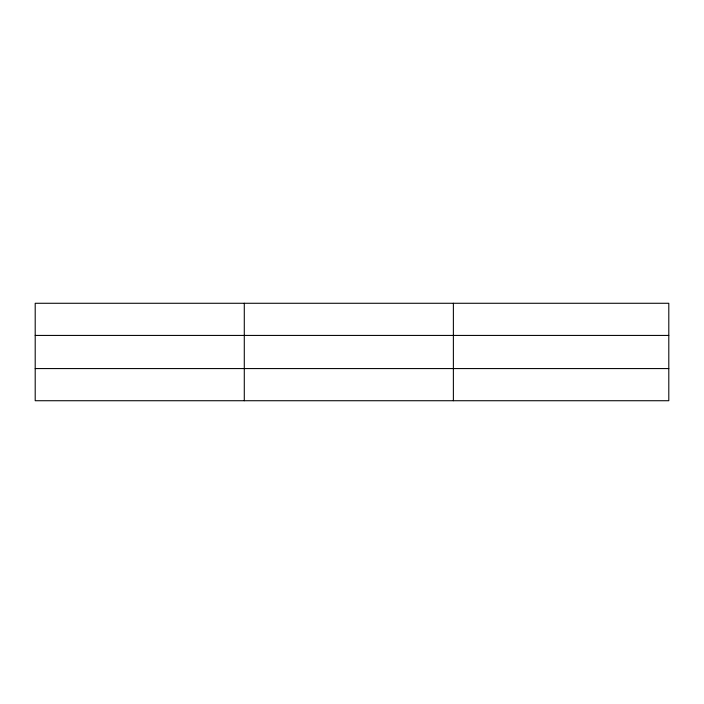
<?xml version="1.0" encoding="UTF-8"?>
<svg xmlns="http://www.w3.org/2000/svg" width="704" height="704" viewBox="0 0 704 704"><rect width="100%" height="100%" fill="white"/><g stroke="black" fill="none" stroke-linecap="round" stroke-linejoin="round"><path stroke-width="1.06" d="M244.288 400.726L244.288 303.274M453.376 400.726L453.376 303.274M668.8 368.57L668.8 400.726L35.2 400.726L35.2 303.274L668.8 303.274L668.8 368.57L35.2 368.57M35.2 335.43L668.8 335.43"/></g></svg>
